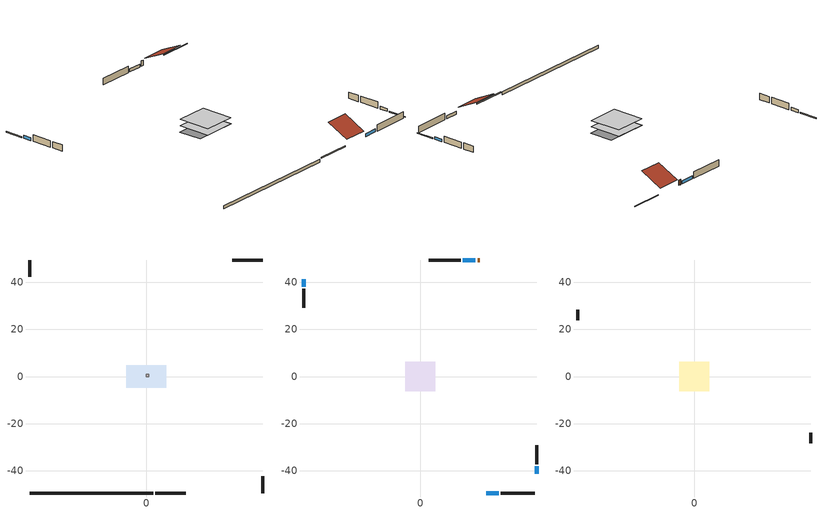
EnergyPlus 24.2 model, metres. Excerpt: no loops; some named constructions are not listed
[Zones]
crawlspace - vented
 floor foundation (Slab1 construction): -8.43,-4.68 -8.43,4.68 8.43,4.68 8.43,-4.68 z-0.91
 wall outside (RimJoist1 construction): 3.81,-49.54 16.79,-49.54 z0.3:0.61
 wall outside (RimJoist2 construction): -49.54,49.54 -49.54,42.32 z0.3:0.61
 wall outside (RimJoist3 construction): 49.54,49.54 36.56,49.54 z0.3:0.61
 wall outside (RimJoist4 construction): 49.54,-49.54 49.54,-42.32 z0.3:0.61
 wall foundation (FoundationWall1 construction): -49.54,-49.54 2.88,-49.54 z-0.91:0.3
furnace airloop ret air zone
 floor adiabatic (AdiabaticConst): 0,0 0,1 1,1 1,0 z0
 wall adiabatic (AdiabaticConst): 0,1 0,0 1,0 1,1 0,1 z0:1
 ceiling adiabatic (AdiabaticConst): 1,0 1,1 0,1 0,0 z1
conditioned space
 floor to crawlspace - vented (Floor1 construction): -6.28,-6.28 -6.28,6.28 6.28,6.28 6.28,-6.28 z0.3
 wall outside (AdiabaticWallConstruction 1): 25.31,49.54 24.4,49.54 z0.3:2.34
 wall outside (AdiabaticWallConstruction): 28.04,-49.54 33.36,-49.54 / 23.47,49.54 18.15,49.54 z0.3:1.46; -49.54,41.39 -49.54,38.18 / 49.54,-41.39 49.54,-38.18 z0.3:1.37
 wall outside (Wall1 construction): 34.29,-49.54 48.62,-49.54 z0.3:2.74
 wall outside (Wall2 construction): -49.54,37.25 -49.54,29.29 z0.3:2.74
 wall outside (Wall3 construction): 17.22,49.54 3.66,49.54 z0.3:2.74
 wall outside (Wall4 construction): 49.54,-37.25 49.54,-29.29 z0.3:2.74
 window (WindowConstruction): 28.04,-49.54 33.36,-49.54 z0.3:1.46
 window (WindowConstruction 1): -49.54,41.39 -49.54,38.18 z0.3:1.37
 window (WindowConstruction 2): 23.47,49.54 18.15,49.54 z0.3:1.46
 window (WindowConstruction 3): 49.54,-41.39 49.54,-38.18 z0.3:1.37
 door (Door): 25.31,49.54 24.4,49.54 z0.3:2.34
attic - vented
 floor to conditioned space (Floor2 construction Reversed): -6.28,-6.28 -6.28,6.28 6.28,6.28 6.28,-6.28 z2.74
 wall outside (Wall5 construction): -49.54,28.37 -49.54,23.87 z0.3:2.74
 wall outside (Wall6 construction): 49.54,-28.37 49.54,-23.87 z0.3:2.74
 roof outside (Roof1 construction): 27.11,-49.54,2.74 27.11,-41.15,6.94 17.72,-41.15,6.94 17.72,-49.54,2.74
 roof outside (Roof2 construction): 26.24,49.54,2.74 26.24,41.15,6.94 35.63,41.15,6.94 35.63,49.54,2.74
[Material] Roughness=Rough; Thermal Absorptance=0.9
Name | Thickness {m} | Conductivity {W/m-K} | Density {kg/m3} | Specific Heat {J/kg-K} | Solar Absorptance | Visible Absorptance
ceiling stud and cavity | 0.1397 | 0.118061 | 65.682 | 1177.47 | 0.7 | 0.7
floor covering | 0.0127 | 0.0433444 | 54.468 | 1339.84 | 0.6 | 0.6
floor stud and cavity | 0.1397 | 0.923637 | 92.3553 | 1139.71 | 0.7 | 0.7
gypsum board | 0.0127 | 0.160291 | 801 | 837.4 | 0.6 | 0.6
osb sheathing 0.75 in. | 0.01905 | 0.115458 | 512.64 | 1214.23 | 0.7 | 0.7
[Construction]
Floor1 construction Reversed: floor covering, osb sheathing 0.75 in., floor stud and cavity
Floor2 construction: ceiling stud and cavity, gypsum board
[EnergyManagementSystem:ProgramCallingManager]
infil_program_calling_manager: BeginZoneTimestepAfterInitHeatBalance; infil_program
natural_vent_program_calling_manager: BeginZoneTimestepAfterInitHeatBalance; natural_vent_program
total_airflows_program_calling_manager: EndOfZoneTimestepAfterZoneReporting; total_airflows_program
total_loads_program_calling_manager: EndOfZoneTimestepAfterZoneReporting; total_loads_program
unmet_hours_program_calling_manager: EndOfZoneTimestepBeforeZoneReporting; unmet_hours_program
water_heater_hpwh_EC_adj_ProgramManager: EndOfSystemTimestepBeforeHVACReporting; water_heater_hpwh_EC_adj
water_heater_ProgramManager: InsideHVACSystemIterationLoop; water_heater_Control; water_heater_InletAir
[EnergyManagementSystem:OutputVariable]
Name | EMS Variable | Type of Data in Variable | Update Frequency | EMS Program or Subroutine | Units
furnace supply fan disaggregate htg primary | furnace_supply_fan_primary_htg | Summed | SystemTimestep | furnace_supply_fan_disaggregate_program | J
loads_htg_tot_peakload_outvar; loads_htg_tot_annual_outvar; loads_htg_tot_timeseries_outvar | loads_htg_tot | Summed | ZoneTimestep | total_loads_program | J
loads_clg_tot_peakload_outvar; loads_clg_tot_annual_outvar; loads_clg_tot_timeseries_outvar | loads_clg_tot | Summed | ZoneTimestep | total_loads_program | J
htg_unmet_hours_annual_outvar; htg_unmet_hours_timeseries_outvar | htg_unmet_hours | Summed | ZoneTimestep | unmet_hours_program | hr
clg_unmet_hours_annual_outvar; clg_unmet_hours_timeseries_outvar | clg_unmet_hours | Summed | ZoneTimestep | unmet_hours_program | hr
loads_htg_roofs_annual_outvar; loads_htg_roofs_timeseries_outvar | loads_htg_roofs | Summed | ZoneTimestep | component_loads_program | J
loads_htg_ceilings_annual_outvar; loads_htg_ceilings_timeseries_outvar | loads_htg_ceilings | Summed | ZoneTimestep | component_loads_program | J
loads_htg_walls_annual_outvar; loads_htg_walls_timeseries_outvar | loads_htg_walls | Summed | ZoneTimestep | component_loads_program | J
loads_htg_rim_joists_annual_outvar; loads_htg_rim_joists_timeseries_outvar | loads_htg_rim_joists | Summed | ZoneTimestep | component_loads_program | J
loads_htg_foundation_walls_annual_outvar; loads_htg_foundation_walls_timeseries_outvar | loads_htg_foundation_walls | Summed | ZoneTimestep | component_loads_program | J
loads_htg_doors_annual_outvar; loads_htg_doors_timeseries_outvar | loads_htg_doors | Summed | ZoneTimestep | component_loads_program | J
loads_htg_windows_conduction_annual_outvar; loads_htg_windows_conduction_timeseries_outvar | loads_htg_windows_conduction | Summed | ZoneTimestep | component_loads_program | J
loads_htg_windows_solar_annual_outvar; loads_htg_windows_solar_timeseries_outvar | loads_htg_windows_solar | Summed | ZoneTimestep | component_loads_program | J
loads_htg_skylights_conduction_annual_outvar; loads_htg_skylights_conduction_timeseries_outvar | loads_htg_skylights_conduction | Summed | ZoneTimestep | component_loads_program | J
loads_htg_skylights_solar_annual_outvar; loads_htg_skylights_solar_timeseries_outvar | loads_htg_skylights_solar | Summed | ZoneTimestep | component_loads_program | J
loads_htg_floors_annual_outvar; loads_htg_floors_timeseries_outvar | loads_htg_floors | Summed | ZoneTimestep | component_loads_program | J
loads_htg_slabs_annual_outvar; loads_htg_slabs_timeseries_outvar | loads_htg_slabs | Summed | ZoneTimestep | component_loads_program | J
loads_htg_internal_mass_annual_outvar; loads_htg_internal_mass_timeseries_outvar | loads_htg_internal_mass | Summed | ZoneTimestep | component_loads_program | J
loads_htg_infil_annual_outvar; loads_htg_infil_timeseries_outvar | loads_htg_infil | Summed | ZoneTimestep | component_loads_program | J
loads_htg_natvent_annual_outvar; loads_htg_natvent_timeseries_outvar | loads_htg_natvent | Summed | ZoneTimestep | component_loads_program | J
loads_htg_mechvent_annual_outvar; loads_htg_mechvent_timeseries_outvar | loads_htg_mechvent | Summed | ZoneTimestep | component_loads_program | J
loads_htg_whf_annual_outvar; loads_htg_whf_timeseries_outvar | loads_htg_whf | Summed | ZoneTimestep | component_loads_program | J
loads_htg_ducts_annual_outvar; loads_htg_ducts_timeseries_outvar | loads_htg_ducts | Summed | ZoneTimestep | component_loads_program | J
loads_htg_intgains_annual_outvar; loads_htg_intgains_timeseries_outvar | loads_htg_intgains | Summed | ZoneTimestep | component_loads_program | J
loads_htg_lighting_annual_outvar; loads_htg_lighting_timeseries_outvar | loads_htg_lighting | Summed | ZoneTimestep | component_loads_program | J
loads_clg_roofs_annual_outvar; loads_clg_roofs_timeseries_outvar | loads_clg_roofs | Summed | ZoneTimestep | component_loads_program | J
loads_clg_ceilings_annual_outvar; loads_clg_ceilings_timeseries_outvar | loads_clg_ceilings | Summed | ZoneTimestep | component_loads_program | J
loads_clg_walls_annual_outvar; loads_clg_walls_timeseries_outvar | loads_clg_walls | Summed | ZoneTimestep | component_loads_program | J
loads_clg_rim_joists_annual_outvar; loads_clg_rim_joists_timeseries_outvar | loads_clg_rim_joists | Summed | ZoneTimestep | component_loads_program | J
loads_clg_foundation_walls_annual_outvar; loads_clg_foundation_walls_timeseries_outvar | loads_clg_foundation_walls | Summed | ZoneTimestep | component_loads_program | J
loads_clg_doors_annual_outvar; loads_clg_doors_timeseries_outvar | loads_clg_doors | Summed | ZoneTimestep | component_loads_program | J
loads_clg_windows_conduction_annual_outvar; loads_clg_windows_conduction_timeseries_outvar | loads_clg_windows_conduction | Summed | ZoneTimestep | component_loads_program | J
loads_clg_windows_solar_annual_outvar; loads_clg_windows_solar_timeseries_outvar | loads_clg_windows_solar | Summed | ZoneTimestep | component_loads_program | J
loads_clg_skylights_conduction_annual_outvar; loads_clg_skylights_conduction_timeseries_outvar | loads_clg_skylights_conduction | Summed | ZoneTimestep | component_loads_program | J
loads_clg_skylights_solar_annual_outvar; loads_clg_skylights_solar_timeseries_outvar | loads_clg_skylights_solar | Summed | ZoneTimestep | component_loads_program | J
loads_clg_floors_annual_outvar; loads_clg_floors_timeseries_outvar | loads_clg_floors | Summed | ZoneTimestep | component_loads_program | J
loads_clg_slabs_annual_outvar; loads_clg_slabs_timeseries_outvar | loads_clg_slabs | Summed | ZoneTimestep | component_loads_program | J
loads_clg_internal_mass_annual_outvar; loads_clg_internal_mass_timeseries_outvar | loads_clg_internal_mass | Summed | ZoneTimestep | component_loads_program | J
loads_clg_infil_annual_outvar; loads_clg_infil_timeseries_outvar | loads_clg_infil | Summed | ZoneTimestep | component_loads_program | J
loads_clg_natvent_annual_outvar; loads_clg_natvent_timeseries_outvar | loads_clg_natvent | Summed | ZoneTimestep | component_loads_program | J
loads_clg_mechvent_annual_outvar; loads_clg_mechvent_timeseries_outvar | loads_clg_mechvent | Summed | ZoneTimestep | component_loads_program | J
loads_clg_whf_annual_outvar; loads_clg_whf_timeseries_outvar | loads_clg_whf | Summed | ZoneTimestep | component_loads_program | J
loads_clg_ducts_annual_outvar; loads_clg_ducts_timeseries_outvar | loads_clg_ducts | Summed | ZoneTimestep | component_loads_program | J
loads_clg_intgains_annual_outvar; loads_clg_intgains_timeseries_outvar | loads_clg_intgains | Summed | ZoneTimestep | component_loads_program | J
loads_clg_lighting_annual_outvar; loads_clg_lighting_timeseries_outvar | loads_clg_lighting | Summed | ZoneTimestep | component_loads_program | J
total_infil_flow_rate_timeseries_outvar | total_infil_flow_rate | Averaged | ZoneTimestep | total_airflows_program | m^3/s
total_mechvent_flow_rate_timeseries_outvar | total_mechvent_flow_rate | Averaged | ZoneTimestep | total_airflows_program | m^3/s
total_natvent_flow_rate_timeseries_outvar | total_natvent_flow_rate | Averaged | ZoneTimestep | total_airflows_program | m^3/s
total_whf_flow_rate_timeseries_outvar | total_whf_flow_rate | Averaged | ZoneTimestep | total_airflows_program | m^3/s
[Schedule:Day:Interval]
cooling season schedule day; cooling season schedule day 2; cooling season schedule default day; natural vent schedule default day: No, 24:00, 0
cooling season schedule day 1; natural vent schedule day: No, 24:00, 1
exterior lighting schedule day 11: No, 01:00, 0.571429, 03:00, 0.528571, 05:00, 0.5, 06:00, 0.557143, 07:00, 0.628571, 08:00, 0.585714, 09:00, 0.442857, 10:00, 0.357143, 12:00, 0.342857, 13:00, 0.357143, 14:00, 0.4, 15:00, 0.428571, 16:00, 0.5, 17:00, 0.628571, 18:00, 0.8, 19:00, 0.914286, 20:00, 0.971429, 21:00, 1, 22:00, 0.928571, 23:00, 0.8, 24:00, 0.671429
[Schedule:Week:Daily]
cooling season schedule Week Rule - Jan1-May26: cooling season schedule day, cooling season schedule day, cooling season schedule day, cooling season schedule day, cooling season schedule day, cooling season schedule day, cooling season schedule day, cooling season schedule default day, cooling season schedule default day, cooling season schedule default day, cooling season schedule default day, cooling season schedule default day
cooling season schedule Week Rule - May27-Jun2: cooling season schedule day, cooling season schedule day, cooling season schedule day, cooling season schedule day, cooling season schedule day, cooling season schedule day 1, cooling season schedule day 1, cooling season schedule default day, cooling season schedule default day, cooling season schedule default day, cooling season schedule default day, cooling season schedule default day
cooling season schedule Week Rule - Jun3-Sep29: cooling season schedule day 1, cooling season schedule day 1, cooling season schedule day 1, cooling season schedule day 1, cooling season schedule day 1, cooling season schedule day 1, cooling season schedule day 1, cooling season schedule default day, cooling season schedule default day, cooling season schedule default day, cooling season schedule default day, cooling season schedule default day
cooling season schedule Week Rule - Sep30-Oct6: cooling season schedule day 1, cooling season schedule day 2, cooling season schedule day 2, cooling season schedule day 2, cooling season schedule day 2, cooling season schedule day 2, cooling season schedule day 2, cooling season schedule default day, cooling season schedule default day, cooling season schedule default day, cooling season schedule default day, cooling season schedule default day
cooling season schedule Week Rule - Oct7-Dec31: cooling season schedule day 2, cooling season schedule day 2, cooling season schedule day 2, cooling season schedule day 2, cooling season schedule day 2, cooling season schedule day 2, cooling season schedule day 2, cooling season schedule default day, cooling season schedule default day, cooling season schedule default day, cooling season schedule default day, cooling season schedule default day
natural vent schedule Week Rule - Jan1-Jan6: natural vent schedule day, natural vent schedule day, natural vent schedule default day, natural vent schedule day, natural vent schedule default day, natural vent schedule day, natural vent schedule default day, natural vent schedule default day, natural vent schedule default day, natural vent schedule default day, natural vent schedule default day, natural vent schedule default day
natural vent schedule Week Rule - Jan7-Dec31: natural vent schedule default day, natural vent schedule day, natural vent schedule default day, natural vent schedule day, natural vent schedule default day, natural vent schedule day, natural vent schedule default day, natural vent schedule default day, natural vent schedule default day, natural vent schedule default day, natural vent schedule default day, natural vent schedule default day
[Schedule:Year]
cooling season schedule: cooling season schedule Week Rule - Jan1-May26, 1, 1, 5, 26, cooling season schedule Week Rule - May27-Jun2, 5, 27, 6, 2, cooling season schedule Week Rule - Jun3-Sep29, 6, 3, 9, 29, cooling season schedule Week Rule - Sep30-Oct6, 9, 30, 10, 6, cooling season schedule Week Rule - Oct7-Dec31, 10, 7, 12, 31
natural vent schedule: natural vent schedule Week Rule - Jan1-Jan6, 1, 1, 1, 6, natural vent schedule Week Rule - Jan7-Dec31, 1, 7, 12, 31
[Schedule:File]
hot_water_dishwasher: File=in.schedules.csv; Column Number=6; Rows to Skip at Top=1; Number of Hours of Data=8760; Column Separator=Comma; Interpolate to Timestep=Yes; Minutes per Item=15; Adjust Schedule for Daylight Savings=Yes
